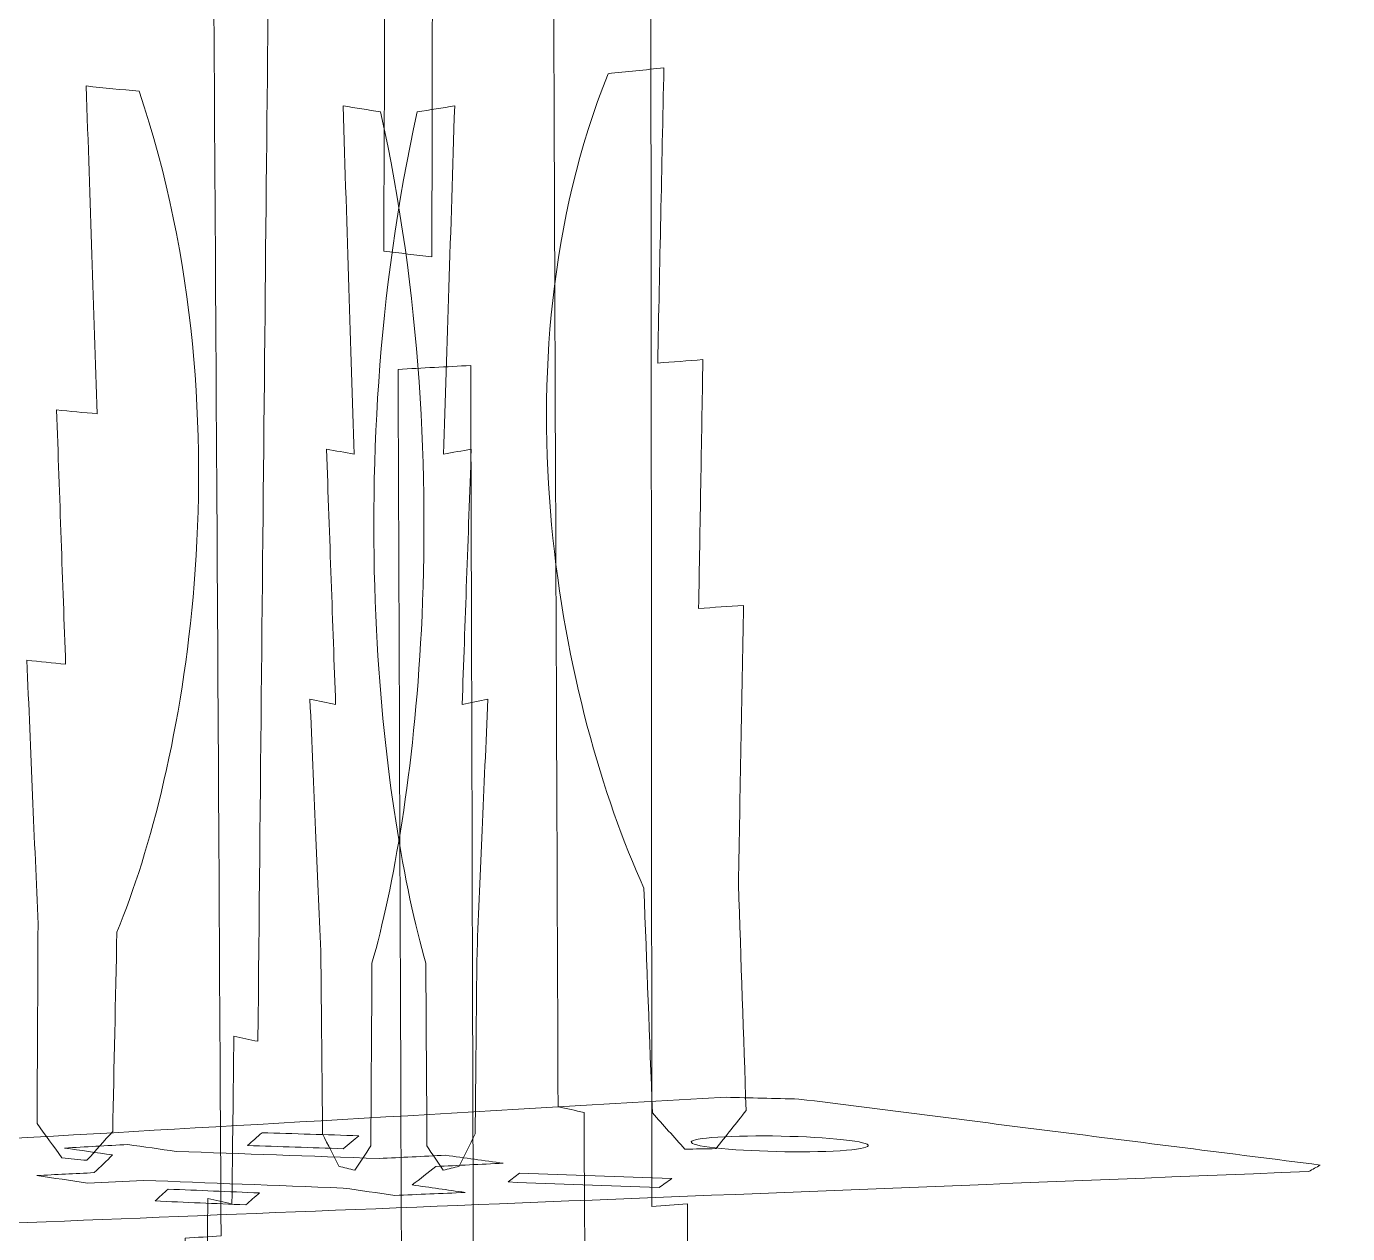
# Model space of a CAD drawing. Header units: centimetres. Extents: x -3.5 to 3.5, y -10.3 to 10.3.
# Drawn here: x -0.393 to 1.137, y 6.864 to 8.262 of the extents above; entities that cross this region are included whole.
import ezdxf

# ---------------------------------------------------------------- set-up
doc = ezdxf.new("R2010")
doc.units = ezdxf.units.CM
doc.header["$MEASUREMENT"] = 0
doc.layers.add('Livello 1', color=7, linetype='Continuous')

msp = doc.modelspace()

# ---------------------------------------------------------------- linework, layer by layer
at = {"layer": 'Livello 1', "color": 250, "lineweight": 9}
for points, knots in [([(-0.13522, 8.57561), (-0.14967, 8.57502), (-0.16389, 8.57441), (-0.17789, 8.57381), (-0.17789, 8.57381), (-0.17635, 8.28399), (-0.1746, 7.99597), (-0.17288, 7.71016), (-0.17288, 7.71016), (-0.17116, 7.42571), (-0.16967, 7.14301), (-0.16797, 6.86166), (-0.16797, 6.86166), (-0.18195, 6.86069), (-0.19594, 6.85975), (-0.20971, 6.8588), (-0.20971, 6.8588), (-0.20952, 6.79599), (-0.20911, 6.73407), (-0.20872, 6.67216), (-0.20872, 6.67216), (-0.22268, 6.67116), (-0.23664, 6.67016), (-0.25037, 6.66919), (-0.25037, 6.66919), (-0.24994, 6.60634), (-0.24952, 6.54438), (-0.24909, 6.48287), (-0.24909, 6.48287), (-0.26324, 6.48183), (-0.27717, 6.4808), (-0.2911, 6.47978), (-0.2911, 6.47978), (-0.29064, 6.41734), (-0.2902, 6.35578), (-0.28975, 6.29424), (-0.28975, 6.29424), (-0.30366, 6.29316), (-0.31756, 6.2921), (-0.33146, 6.29102), (-0.33146, 6.29102), (-0.33123, 6.25934), (-0.33098, 6.22855), (-0.33075, 6.1973), (-0.33075, 6.1973), (-0.34473, 6.18102), (-0.35829, 6.16476), (-0.37206, 6.14849), (-0.37206, 6.14849), (-0.46905, 6.14082), (-0.56628, 6.13315), (-0.66369, 6.12545), (-0.66369, 6.12545), (-0.76111, 6.11776), (-0.85897, 6.10999), (-0.95725, 6.10223), (-0.95725, 6.10223), (-0.97134, 6.08534), (-0.98522, 6.06845), (-0.99888, 6.05245), (-0.99888, 6.05245), (-0.99778, 5.97447), (-0.99667, 5.89695), (-0.99556, 5.81988), (-0.99556, 5.81988), (-0.9815, 5.80529), (-0.96721, 5.79114), (-0.95274, 5.77747), (-0.95274, 5.77747), (-0.93314, 5.77912), (-0.91355, 5.78076), (-0.89417, 5.78241), (-0.89417, 5.78241), (-0.89485, 5.83281), (-0.89553, 5.88411), (-0.896, 5.93542), (-0.896, 5.93542), (-0.86806, 5.93771), (-0.83969, 5.94002), (-0.81132, 5.94234), (-0.81132, 5.94234), (-0.81088, 5.90683), (-0.81043, 5.87088), (-0.80999, 5.83537), (-0.80999, 5.83537), (-0.79595, 5.82081), (-0.7817, 5.8067), (-0.76746, 5.79307), (-0.76746, 5.79307), (-0.63074, 5.80457), (-0.49444, 5.81603), (-0.35901, 5.82741), (-0.35901, 5.82741), (-0.22399, 5.83877), (-0.0894, 5.85006), (0.04455, 5.86135), (0.04455, 5.86135), (0.04325, 6.18932), (0.04214, 6.51997), (0.04082, 6.85237), (0.04082, 6.85237), (0.0395, 7.18745), (0.03836, 7.52473), (0.03701, 7.86469), (0.03701, 7.86469), (0.06503, 7.86618), (0.09307, 7.86767), (0.12109, 7.86915), (0.12109, 7.86915), (0.12217, 7.52962), (0.12302, 7.19273), (0.12406, 6.85808), (0.12406, 6.85808), (0.12509, 6.52608), (0.12615, 6.19585), (0.12697, 5.86828), (0.12697, 5.86828), (0.26049, 5.8795), (0.39316, 5.89068), (0.52541, 5.90179), (0.52541, 5.90179), (0.65722, 5.91286), (0.78842, 5.92391), (0.91918, 5.93491), (0.91918, 5.93491), (0.93267, 5.95048), (0.94596, 5.96648), (0.95967, 5.98293), (0.95967, 5.98293), (0.95985, 6.01751), (0.96003, 6.05253), (0.96022, 6.08711), (0.96022, 6.08711), (0.98667, 6.08928), (1.01355, 6.09147), (1.04021, 6.09365), (1.04021, 6.09365), (1.0399, 6.04381), (1.03959, 5.99397), (1.03929, 5.945), (1.03929, 5.945), (1.05781, 5.94655), (1.07613, 5.94809), (1.09444, 5.94964), (1.09444, 5.94964), (1.10775, 5.96517), (1.12128, 5.98113), (1.13501, 5.99754), (1.13501, 5.99754), (1.13555, 6.07219), (1.13609, 6.14729), (1.13664, 6.22324), (1.13664, 6.22324), (1.12307, 6.23658), (1.10972, 6.2508), (1.09658, 6.26504), (1.09658, 6.26504), (1.00364, 6.25769), (0.91048, 6.25031), (0.81733, 6.24295), (0.81733, 6.24295), (0.72377, 6.23556), (0.62974, 6.22813), (0.53575, 6.2207), (0.53575, 6.2207), (0.52208, 6.2346), (0.50842, 6.24896), (0.49496, 6.26333), (0.49496, 6.26333), (0.49497, 6.29331), (0.495, 6.32372), (0.49501, 6.35458), (0.49501, 6.35458), (0.48132, 6.35352), (0.46763, 6.35246), (0.45394, 6.35142), (0.45394, 6.35142), (0.45395, 6.4123), (0.45417, 6.47361), (0.45418, 6.53492), (0.45418, 6.53492), (0.44024, 6.53389), (0.42674, 6.53289), (0.41323, 6.53188), (0.41323, 6.53188), (0.41322, 6.59324), (0.41321, 6.65458), (0.4132, 6.71637), (0.4132, 6.71637), (0.39945, 6.71539), (0.38571, 6.71442), (0.37218, 6.71346), (0.37218, 6.71346), (0.37214, 6.77485), (0.37209, 6.83667), (0.37205, 6.8985), (0.37205, 6.8985), (0.35828, 6.89756), (0.34451, 6.89662), (0.33096, 6.89569), (0.33096, 6.89569), (0.33066, 7.17497), (0.33045, 7.45603), (0.33027, 7.7384), (0.33027, 7.7384), (0.33007, 8.02209), (0.32965, 8.30756), (0.32935, 8.59524), (0.32935, 8.59524), (0.31534, 8.59464), (0.30133, 8.59406), (0.28755, 8.59347), (0.28755, 8.59347), (0.28748, 8.64122), (0.28741, 8.68987), (0.28733, 8.73807), (0.28733, 8.73807), (0.27309, 8.7375), (0.25885, 8.73692), (0.24504, 8.73636), (0.24504, 8.73636), (0.24482, 8.84831), (0.24461, 8.96113), (0.24439, 9.0744), (0.24439, 9.0744), (0.21607, 9.15441), (0.18749, 9.23448), (0.15929, 9.31551), (0.15929, 9.31551), (0.15267, 9.3153), (0.14607, 9.31511), (0.13968, 9.31491), (0.13968, 9.31491), (0.13109, 9.60848), (0.12266, 9.90345), (0.11419, 10.20071), (0.11419, 10.20071), (0.13611, 10.30126), (0.00728, 10.29908), (0.02993, 10.19916), (0.02993, 10.19916), (0.02357, 9.9012), (0.01703, 9.60539), (0.01097, 9.31042), (0.01097, 9.31042), (0.00347, 9.31018), (-0.0038, 9.30995), (-0.01108, 9.30972), (-0.01108, 9.30972), (-0.03912, 9.22708), (-0.06735, 9.14481), (-0.09531, 9.0625), (-0.09531, 9.0625), (-0.09472, 8.94868), (-0.09412, 8.8353), (-0.09353, 8.72236), (-0.09353, 8.72236), (-0.10778, 8.72179), (-0.12202, 8.72121), (-0.13605, 8.72065), (-0.13605, 8.72065), (-0.13577, 8.67216), (-0.1355, 8.62367), (-0.13522, 8.57561)], [0, 0, 0, 0, 0.0151515, 0.0151515, 0.0151515, 0.0151515, 0.030303, 0.030303, 0.030303, 0.030303, 0.0454545, 0.0454545, 0.0454545, 0.0454545, 0.0606061, 0.0606061, 0.0606061, 0.0606061, 0.0757576, 0.0757576, 0.0757576, 0.0757576, 0.0909091, 0.0909091, 0.0909091, 0.0909091, 0.1060606, 0.1060606, 0.1060606, 0.1060606, 0.1212121, 0.1212121, 0.1212121, 0.1212121, 0.1363636, 0.1363636, 0.1363636, 0.1363636, 0.1515152, 0.1515152, 0.1515152, 0.1515152, 0.1666667, 0.1666667, 0.1666667, 0.1666667, 0.1818182, 0.1818182, 0.1818182, 0.1818182, 0.1969697, 0.1969697, 0.1969697, 0.1969697, 0.2121212, 0.2121212, 0.2121212, 0.2121212, 0.2272727, 0.2272727, 0.2272727, 0.2272727, 0.2424242, 0.2424242, 0.2424242, 0.2424242, 0.2575758, 0.2575758, 0.2575758, 0.2575758, 0.2727273, 0.2727273, 0.2727273, 0.2727273, 0.2878788, 0.2878788, 0.2878788, 0.2878788, 0.3030303, 0.3030303, 0.3030303, 0.3030303, 0.3181818, 0.3181818, 0.3181818, 0.3181818, 0.3333333, 0.3333333, 0.3333333, 0.3333333, 0.3484848, 0.3484848, 0.3484848, 0.3484848, 0.3636364, 0.3636364, 0.3636364, 0.3636364, 0.3787879, 0.3787879, 0.3787879, 0.3787879, 0.3939394, 0.3939394, 0.3939394, 0.3939394, 0.4090909, 0.4090909, 0.4090909, 0.4090909, 0.4242424, 0.4242424, 0.4242424, 0.4242424, 0.4393939, 0.4393939, 0.4393939, 0.4393939, 0.4545455, 0.4545455, 0.4545455, 0.4545455, 0.469697, 0.469697, 0.469697, 0.469697, 0.4848485, 0.4848485, 0.4848485, 0.4848485, 0.5, 0.5, 0.5, 0.5, 0.5151515, 0.5151515, 0.5151515, 0.5151515, 0.530303, 0.530303, 0.530303, 0.530303, 0.5454545, 0.5454545, 0.5454545, 0.5454545, 0.5606061, 0.5606061, 0.5606061, 0.5606061, 0.5757576, 0.5757576, 0.5757576, 0.5757576, 0.5909091, 0.5909091, 0.5909091, 0.5909091, 0.6060606, 0.6060606, 0.6060606, 0.6060606, 0.6212121, 0.6212121, 0.6212121, 0.6212121, 0.6363636, 0.6363636, 0.6363636, 0.6363636, 0.6515152, 0.6515152, 0.6515152, 0.6515152, 0.6666667, 0.6666667, 0.6666667, 0.6666667, 0.6818182, 0.6818182, 0.6818182, 0.6818182, 0.6969697, 0.6969697, 0.6969697, 0.6969697, 0.7121212, 0.7121212, 0.7121212, 0.7121212, 0.7272727, 0.7272727, 0.7272727, 0.7272727, 0.7424242, 0.7424242, 0.7424242, 0.7424242, 0.7575758, 0.7575758, 0.7575758, 0.7575758, 0.7727273, 0.7727273, 0.7727273, 0.7727273, 0.7878788, 0.7878788, 0.7878788, 0.7878788, 0.8030303, 0.8030303, 0.8030303, 0.8030303, 0.8181818, 0.8181818, 0.8181818, 0.8181818, 0.8333333, 0.8333333, 0.8333333, 0.8333333, 0.8484848, 0.8484848, 0.8484848, 0.8484848, 0.8636364, 0.8636364, 0.8636364, 0.8636364, 0.8787879, 0.8787879, 0.8787879, 0.8787879, 0.8939394, 0.8939394, 0.8939394, 0.8939394, 0.9090909, 0.9090909, 0.9090909, 0.9090909, 0.9242424, 0.9242424, 0.9242424, 0.9242424, 0.9393939, 0.9393939, 0.9393939, 0.9393939, 0.9545455, 0.9545455, 0.9545455, 0.9545455, 0.969697, 0.969697, 0.969697, 0.969697, 0.9848485, 0.9848485, 0.9848485, 0.9848485, 1, 1, 1, 1]), ([(-0.08313, 8.71365), (-0.09189, 8.71377), (-0.10056, 8.71425), (-0.10934, 8.71473), (-0.10934, 8.71473), (-0.11186, 8.45828), (-0.1145, 8.1958), (-0.11715, 7.92795), (-0.11715, 7.92795), (-0.11988, 7.65406), (-0.12257, 7.37344), (-0.12537, 7.08679), (-0.12537, 7.08679), (-0.13475, 7.08858), (-0.14404, 7.0907), (-0.15324, 7.09281), (-0.15324, 7.09281), (-0.154, 7.02823), (-0.15466, 6.9633), (-0.15543, 6.89838), (-0.15543, 6.89838), (-0.16469, 6.90069), (-0.17396, 6.90298), (-0.18332, 6.90495), (-0.18332, 6.90495), (-0.18408, 6.83956), (-0.18491, 6.77384), (-0.18567, 6.70811), (-0.18567, 6.70811), (-0.1951, 6.71062), (-0.20435, 6.71308), (-0.21369, 6.71556), (-0.21369, 6.71556), (-0.21453, 6.64937), (-0.21546, 6.58286), (-0.21629, 6.51633), (-0.21629, 6.51633), (-0.22561, 6.519), (-0.23494, 6.52166), (-0.24425, 6.52399), (-0.24425, 6.52399), (-0.24471, 6.4905), (-0.24518, 6.45667), (-0.24563, 6.42318), (-0.24563, 6.42318), (-0.25533, 6.40906), (-0.26483, 6.39528), (-0.27435, 6.38153), (-0.27435, 6.38153), (-0.31149, 6.39267), (-0.34832, 6.4034), (-0.38478, 6.41435), (-0.38478, 6.41435), (-0.39411, 6.40009), (-0.40345, 6.3862), (-0.4128, 6.37233), (-0.4128, 6.37233), (-0.41452, 6.28894), (-0.41625, 6.20556), (-0.41799, 6.12118), (-0.41799, 6.12118), (-0.40923, 6.10121), (-0.40046, 6.08153), (-0.39166, 6.06183), (-0.39166, 6.06183), (-0.37322, 6.05567), (-0.35478, 6.04949), (-0.33615, 6.04326), (-0.33615, 6.04326), (-0.33517, 6.09946), (-0.33421, 6.15599), (-0.33315, 6.21219), (-0.33315, 6.21219), (-0.31464, 6.20662), (-0.29603, 6.20069), (-0.27723, 6.19473), (-0.27723, 6.19473), (-0.27782, 6.15506), (-0.27851, 6.11537), (-0.2791, 6.07538), (-0.2791, 6.07538), (-0.26995, 6.05506), (-0.26079, 6.03504), (-0.25142, 6.01496), (-0.25142, 6.01496), (-0.15564, 5.98294), (-0.05789, 5.95024), (0.04186, 5.91689), (0.04186, 5.91689), (0.14367, 5.88285), (0.2479, 5.84798), (0.35428, 5.81244), (0.35428, 5.81244), (0.36477, 5.82686), (0.37535, 5.84166), (0.38592, 5.8565), (0.38592, 5.8565), (0.38546, 5.89969), (0.3851, 5.94252), (0.38466, 5.98535), (0.38466, 5.98535), (0.40616, 5.9785), (0.42775, 5.97162), (0.44953, 5.96506), (0.44953, 5.96506), (0.45023, 5.90307), (0.45101, 5.84143), (0.4518, 5.7798), (0.4518, 5.7798), (0.47374, 5.77247), (0.49568, 5.7651), (0.5179, 5.75769), (0.5179, 5.75769), (0.52877, 5.77227), (0.53964, 5.78727), (0.55057, 5.80261), (0.55057, 5.80261), (0.54904, 5.8965), (0.54753, 5.99039), (0.54603, 6.0832), (0.54603, 6.0832), (0.53462, 6.10491), (0.52331, 6.12691), (0.51202, 6.14852), (0.51202, 6.14852), (0.46858, 6.16161), (0.42532, 6.17424), (0.38265, 6.1871), (0.38265, 6.1871), (0.37184, 6.20797), (0.36105, 6.22915), (0.35038, 6.2503), (0.35038, 6.2503), (0.35004, 6.28628), (0.3497, 6.32193), (0.34938, 6.35791), (0.34938, 6.35791), (0.33882, 6.36094), (0.32835, 6.36393), (0.31789, 6.36693), (0.31789, 6.36693), (0.3174, 6.43763), (0.31683, 6.50796), (0.31626, 6.57831), (0.31626, 6.57831), (0.30597, 6.58105), (0.29569, 6.58381), (0.28531, 6.58621), (0.28531, 6.58621), (0.28491, 6.65564), (0.28442, 6.7247), (0.28404, 6.79377), (0.28404, 6.79377), (0.27373, 6.79631), (0.26354, 6.79882), (0.25342, 6.80133), (0.25342, 6.80133), (0.25303, 6.86914), (0.25272, 6.93694), (0.25233, 7.00439), (0.25233, 7.00439), (0.24229, 7.00667), (0.23226, 7.00896), (0.22224, 7.0109), (0.22224, 7.0109), (0.22111, 7.30911), (0.21987, 7.60035), (0.21877, 7.88462), (0.21877, 7.88462), (0.2177, 8.16227), (0.21664, 8.43401), (0.21566, 8.69947), (0.21566, 8.69947), (0.20621, 8.69998), (0.19692, 8.70048), (0.18763, 8.70099), (0.18763, 8.70099), (0.18748, 8.74475), (0.18741, 8.78781), (0.18725, 8.83122), (0.18725, 8.83122), (0.17809, 8.83159), (0.16894, 8.83195), (0.15971, 8.83197), (0.15971, 8.83197), (0.15956, 8.93168), (0.15941, 9.03103), (0.15927, 9.12969), (0.15927, 9.12969), (0.14108, 9.19889), (0.12317, 9.26781), (0.10547, 9.33679), (0.10547, 9.33679), (0.0965, 9.33662), (0.08763, 9.33645), (0.07876, 9.33629), (0.07876, 9.33629), (0.07835, 9.12297), (0.07785, 8.90518), (0.07745, 8.68433), (0.07745, 8.68433), (0.07704, 8.45935), (0.0766, 8.22889), (0.07607, 7.99499), (0.07607, 7.99499), (0.05739, 7.99711), (0.0388, 7.99921), (0.02029, 8.00165), (0.02029, 8.00165), (0.02134, 8.23409), (0.02229, 8.46315), (0.02322, 8.68707), (0.02322, 8.68707), (0.02413, 8.90657), (0.02514, 9.123), (0.02603, 9.33534), (0.02603, 9.33534), (0.01733, 9.33519), (0.00863, 9.33503), (0.00001, 9.33488), (0.00001, 9.33488), (-0.01785, 9.2664), (-0.03563, 9.19821), (-0.05352, 9.13029), (-0.05352, 9.13029), (-0.05427, 9.03405), (-0.05493, 8.93679), (-0.05569, 8.83919), (-0.05569, 8.83919), (-0.06458, 8.83954), (-0.0733, 8.83988), (-0.08202, 8.84023), (-0.08202, 8.84023), (-0.08236, 8.79815), (-0.08278, 8.75573), (-0.08313, 8.71365)], [0, 0, 0, 0, 0.0169492, 0.0169492, 0.0169492, 0.0169492, 0.0338983, 0.0338983, 0.0338983, 0.0338983, 0.0508475, 0.0508475, 0.0508475, 0.0508475, 0.0677966, 0.0677966, 0.0677966, 0.0677966, 0.0847458, 0.0847458, 0.0847458, 0.0847458, 0.1016949, 0.1016949, 0.1016949, 0.1016949, 0.1186441, 0.1186441, 0.1186441, 0.1186441, 0.1355932, 0.1355932, 0.1355932, 0.1355932, 0.1525424, 0.1525424, 0.1525424, 0.1525424, 0.1694915, 0.1694915, 0.1694915, 0.1694915, 0.1864407, 0.1864407, 0.1864407, 0.1864407, 0.2033898, 0.2033898, 0.2033898, 0.2033898, 0.220339, 0.220339, 0.220339, 0.220339, 0.2372881, 0.2372881, 0.2372881, 0.2372881, 0.2542373, 0.2542373, 0.2542373, 0.2542373, 0.2711864, 0.2711864, 0.2711864, 0.2711864, 0.2881356, 0.2881356, 0.2881356, 0.2881356, 0.3050847, 0.3050847, 0.3050847, 0.3050847, 0.3220339, 0.3220339, 0.3220339, 0.3220339, 0.3389831, 0.3389831, 0.3389831, 0.3389831, 0.3559322, 0.3559322, 0.3559322, 0.3559322, 0.3728814, 0.3728814, 0.3728814, 0.3728814, 0.3898305, 0.3898305, 0.3898305, 0.3898305, 0.4067797, 0.4067797, 0.4067797, 0.4067797, 0.4237288, 0.4237288, 0.4237288, 0.4237288, 0.440678, 0.440678, 0.440678, 0.440678, 0.4576271, 0.4576271, 0.4576271, 0.4576271, 0.4745763, 0.4745763, 0.4745763, 0.4745763, 0.4915254, 0.4915254, 0.4915254, 0.4915254, 0.5084746, 0.5084746, 0.5084746, 0.5084746, 0.5254237, 0.5254237, 0.5254237, 0.5254237, 0.5423729, 0.5423729, 0.5423729, 0.5423729, 0.559322, 0.559322, 0.559322, 0.559322, 0.5762712, 0.5762712, 0.5762712, 0.5762712, 0.5932203, 0.5932203, 0.5932203, 0.5932203, 0.6101695, 0.6101695, 0.6101695, 0.6101695, 0.6271186, 0.6271186, 0.6271186, 0.6271186, 0.6440678, 0.6440678, 0.6440678, 0.6440678, 0.6610169, 0.6610169, 0.6610169, 0.6610169, 0.6779661, 0.6779661, 0.6779661, 0.6779661, 0.6949153, 0.6949153, 0.6949153, 0.6949153, 0.7118644, 0.7118644, 0.7118644, 0.7118644, 0.7288136, 0.7288136, 0.7288136, 0.7288136, 0.7457627, 0.7457627, 0.7457627, 0.7457627, 0.7627119, 0.7627119, 0.7627119, 0.7627119, 0.779661, 0.779661, 0.779661, 0.779661, 0.7966102, 0.7966102, 0.7966102, 0.7966102, 0.8135593, 0.8135593, 0.8135593, 0.8135593, 0.8305085, 0.8305085, 0.8305085, 0.8305085, 0.8474576, 0.8474576, 0.8474576, 0.8474576, 0.8644068, 0.8644068, 0.8644068, 0.8644068, 0.8813559, 0.8813559, 0.8813559, 0.8813559, 0.8983051, 0.8983051, 0.8983051, 0.8983051, 0.9152542, 0.9152542, 0.9152542, 0.9152542, 0.9322034, 0.9322034, 0.9322034, 0.9322034, 0.9491525, 0.9491525, 0.9491525, 0.9491525, 0.9661017, 0.9661017, 0.9661017, 0.9661017, 0.9830508, 0.9830508, 0.9830508, 0.9830508, 1, 1, 1, 1]), ([(0.32163, 7.26416), (0.27397, 7.36905), (0.23022, 7.51946), (0.21476, 7.68464), (0.21476, 7.68464), (0.19913, 7.85173), (0.21222, 8.0364), (0.28013, 8.20699), (0.28013, 8.20699), (0.30165, 8.2092), (0.3232, 8.21142), (0.34486, 8.21376), (0.34486, 8.21376), (0.34361, 8.15603), (0.34239, 8.09842), (0.34121, 8.04143), (0.34121, 8.04143), (0.34002, 7.98471), (0.33883, 7.9281), (0.33765, 7.872), (0.33765, 7.872), (0.35505, 7.87328), (0.37251, 7.87457), (0.38997, 7.87599), (0.38997, 7.87599), (0.38832, 7.77912), (0.38666, 7.68326), (0.3851, 7.58801), (0.3851, 7.58801), (0.40239, 7.58901), (0.41971, 7.59014), (0.43709, 7.59128), (0.43709, 7.59128), (0.43608, 7.53685), (0.43507, 7.48279), (0.43406, 7.42887), (0.43406, 7.42887), (0.43307, 7.37519), (0.4321, 7.3219), (0.43114, 7.26873), (0.43114, 7.26873), (0.43412, 7.1808), (0.43709, 7.09334), (0.44006, 7.00659), (0.44006, 7.00659), (0.42838, 6.99193), (0.41679, 6.97718), (0.40521, 6.96257), (0.40521, 6.96257), (0.3932, 6.96233), (0.38113, 6.96208), (0.36917, 6.96197), (0.36917, 6.96197), (0.35659, 6.9759), (0.34406, 6.98981), (0.33155, 7.00397), (0.33155, 7.00397), (0.32824, 7.09003), (0.32495, 7.17681), (0.32163, 7.26416)], [0, 0, 0, 0, 0.0666667, 0.0666667, 0.0666667, 0.0666667, 0.1333333, 0.1333333, 0.1333333, 0.1333333, 0.2, 0.2, 0.2, 0.2, 0.2666667, 0.2666667, 0.2666667, 0.2666667, 0.3333333, 0.3333333, 0.3333333, 0.3333333, 0.4, 0.4, 0.4, 0.4, 0.4666667, 0.4666667, 0.4666667, 0.4666667, 0.5333333, 0.5333333, 0.5333333, 0.5333333, 0.6, 0.6, 0.6, 0.6, 0.6666667, 0.6666667, 0.6666667, 0.6666667, 0.7333333, 0.7333333, 0.7333333, 0.7333333, 0.8, 0.8, 0.8, 0.8, 0.8666667, 0.8666667, 0.8666667, 0.8666667, 0.9333333, 0.9333333, 0.9333333, 0.9333333, 1, 1, 1, 1]), ([(-0.28868, 7.21313), (-0.2494, 7.30841), (-0.21239, 7.45139), (-0.19916, 7.6164), (-0.19916, 7.6164), (-0.18518, 7.79086), (-0.19759, 7.99272), (-0.26287, 8.18664), (-0.26287, 8.18664), (-0.28334, 8.18863), (-0.30378, 8.19051), (-0.32419, 8.19275), (-0.32419, 8.19275), (-0.32197, 8.12628), (-0.31979, 8.06094), (-0.31767, 7.99735), (-0.31767, 7.99735), (-0.31558, 7.93476), (-0.31352, 7.87339), (-0.3115, 7.81326), (-0.3115, 7.81326), (-0.32718, 7.81474), (-0.34288, 7.81621), (-0.35856, 7.8178), (-0.35856, 7.8178), (-0.35498, 7.71644), (-0.35147, 7.61832), (-0.34807, 7.52331), (-0.34807, 7.52331), (-0.36303, 7.52473), (-0.37799, 7.52641), (-0.39294, 7.52794), (-0.39294, 7.52794), (-0.3907, 7.47477), (-0.38849, 7.42257), (-0.38631, 7.37126), (-0.38631, 7.37126), (-0.38417, 7.32069), (-0.38206, 7.27134), (-0.37998, 7.22251), (-0.37998, 7.22251), (-0.3804, 7.14331), (-0.38077, 7.06648), (-0.38111, 6.99165), (-0.38111, 6.99165), (-0.37149, 6.97826), (-0.36188, 6.96512), (-0.35233, 6.95198), (-0.35233, 6.95198), (-0.34265, 6.95087), (-0.33301, 6.94988), (-0.32331, 6.94901), (-0.32331, 6.94901), (-0.31346, 6.96008), (-0.30353, 6.97128), (-0.29352, 6.98248), (-0.29352, 6.98248), (-0.29198, 7.05732), (-0.29035, 7.13416), (-0.28868, 7.21313)], [0, 0, 0, 0, 0.0666667, 0.0666667, 0.0666667, 0.0666667, 0.1333333, 0.1333333, 0.1333333, 0.1333333, 0.2, 0.2, 0.2, 0.2, 0.2666667, 0.2666667, 0.2666667, 0.2666667, 0.3333333, 0.3333333, 0.3333333, 0.3333333, 0.4, 0.4, 0.4, 0.4, 0.4666667, 0.4666667, 0.4666667, 0.4666667, 0.5333333, 0.5333333, 0.5333333, 0.5333333, 0.6, 0.6, 0.6, 0.6, 0.6666667, 0.6666667, 0.6666667, 0.6666667, 0.7333333, 0.7333333, 0.7333333, 0.7333333, 0.8, 0.8, 0.8, 0.8, 0.8666667, 0.8666667, 0.8666667, 0.8666667, 0.9333333, 0.9333333, 0.9333333, 0.9333333, 1, 1, 1, 1]), ([(0.00673, 7.17709), (0.0318, 7.26481), (0.05564, 7.40056), (0.06391, 7.56304), (0.06391, 7.56304), (0.07292, 7.74016), (0.06362, 7.9523), (0.01658, 8.16288), (0.01658, 8.16288), (0.00212, 8.16506), (-0.01233, 8.16735), (-0.02672, 8.16977), (-0.02672, 8.16977), (-0.02442, 8.09738), (-0.02218, 8.02684), (-0.02001, 7.9589), (-0.02001, 7.9589), (-0.01791, 7.89305), (-0.01587, 7.82869), (-0.01386, 7.76653), (-0.01386, 7.76653), (-0.02457, 7.76844), (-0.03525, 7.77035), (-0.04592, 7.77238), (-0.04592, 7.77238), (-0.04224, 7.66902), (-0.03871, 7.57058), (-0.03533, 7.47671), (-0.03533, 7.47671), (-0.04527, 7.47876), (-0.05518, 7.48094), (-0.06508, 7.48298), (-0.06508, 7.48298), (-0.06286, 7.43114), (-0.06071, 7.38063), (-0.0586, 7.33138), (-0.0586, 7.33138), (-0.05655, 7.28335), (-0.05453, 7.23667), (-0.05257, 7.19096), (-0.05257, 7.19096), (-0.05182, 7.11753), (-0.05111, 7.0472), (-0.05043, 6.9796), (-0.05043, 6.9796), (-0.04417, 6.96693), (-0.03791, 6.95446), (-0.03172, 6.94211), (-0.03172, 6.94211), (-0.02557, 6.94051), (-0.01943, 6.93905), (-0.01328, 6.93757), (-0.01328, 6.93757), (-0.00708, 6.94689), (-0.00086, 6.95623), (0.00544, 6.9657), (0.00544, 6.9657), (0.00584, 7.03332), (0.00626, 7.10383), (0.00673, 7.17709)], [0, 0, 0, 0, 0.0666667, 0.0666667, 0.0666667, 0.0666667, 0.1333333, 0.1333333, 0.1333333, 0.1333333, 0.2, 0.2, 0.2, 0.2, 0.2666667, 0.2666667, 0.2666667, 0.2666667, 0.3333333, 0.3333333, 0.3333333, 0.3333333, 0.4, 0.4, 0.4, 0.4, 0.4666667, 0.4666667, 0.4666667, 0.4666667, 0.5333333, 0.5333333, 0.5333333, 0.5333333, 0.6, 0.6, 0.6, 0.6, 0.6666667, 0.6666667, 0.6666667, 0.6666667, 0.7333333, 0.7333333, 0.7333333, 0.7333333, 0.8, 0.8, 0.8, 0.8, 0.8666667, 0.8666667, 0.8666667, 0.8666667, 0.9333333, 0.9333333, 0.9333333, 0.9333333, 1, 1, 1, 1]), ([(0.0691, 7.17709), (0.04403, 7.26481), (0.02019, 7.40056), (0.01192, 7.56304), (0.01192, 7.56304), (0.00291, 7.74016), (0.01221, 7.9523), (0.05925, 8.16288), (0.05925, 8.16288), (0.07371, 8.16506), (0.08816, 8.16735), (0.10254, 8.16977), (0.10254, 8.16977), (0.10025, 8.09738), (0.098, 8.02684), (0.09584, 7.9589), (0.09584, 7.9589), (0.09374, 7.89305), (0.0917, 7.82869), (0.08969, 7.76653), (0.08969, 7.76653), (0.1004, 7.76844), (0.11108, 7.77035), (0.12175, 7.77238), (0.12175, 7.77238), (0.11807, 7.66902), (0.11453, 7.57058), (0.11116, 7.47671), (0.11116, 7.47671), (0.1211, 7.47876), (0.13101, 7.48094), (0.14091, 7.48298), (0.14091, 7.48298), (0.13869, 7.43114), (0.13654, 7.38063), (0.13443, 7.33138), (0.13443, 7.33138), (0.13238, 7.28335), (0.13035, 7.23667), (0.1284, 7.19096), (0.1284, 7.19096), (0.12765, 7.11753), (0.12694, 7.0472), (0.12626, 6.9796), (0.12626, 6.9796), (0.11999, 6.96693), (0.11374, 6.95446), (0.10755, 6.94211), (0.10755, 6.94211), (0.1014, 6.94051), (0.09526, 6.93905), (0.08911, 6.93757), (0.08911, 6.93757), (0.08291, 6.94689), (0.07669, 6.95623), (0.07039, 6.9657), (0.07039, 6.9657), (0.06999, 7.03332), (0.06957, 7.10383), (0.0691, 7.17709)], [0, 0, 0, 0, 0.0666667, 0.0666667, 0.0666667, 0.0666667, 0.1333333, 0.1333333, 0.1333333, 0.1333333, 0.2, 0.2, 0.2, 0.2, 0.2666667, 0.2666667, 0.2666667, 0.2666667, 0.3333333, 0.3333333, 0.3333333, 0.3333333, 0.4, 0.4, 0.4, 0.4, 0.4666667, 0.4666667, 0.4666667, 0.4666667, 0.5333333, 0.5333333, 0.5333333, 0.5333333, 0.6, 0.6, 0.6, 0.6, 0.6666667, 0.6666667, 0.6666667, 0.6666667, 0.7333333, 0.7333333, 0.7333333, 0.7333333, 0.8, 0.8, 0.8, 0.8, 0.8666667, 0.8666667, 0.8666667, 0.8666667, 0.9333333, 0.9333333, 0.9333333, 0.9333333, 1, 1, 1, 1]), ([(-1.00465, 6.93985), (-0.81432, 6.95084), (-0.60842, 6.96276), (-0.38488, 6.97567), (-0.38488, 6.97567), (-0.14144, 6.98973), (0.12477, 7.00513), (0.41684, 7.02201), (0.41684, 7.02201), (0.44477, 7.02133), (0.47282, 7.02065), (0.50124, 7.01997), (0.50124, 7.01997), (0.59739, 7.0078), (0.69524, 6.99541), (0.79487, 6.9828), (0.79487, 6.9828), (0.8964, 6.96996), (0.99979, 6.95687), (1.10508, 6.94354), (1.10508, 6.94354), (1.10061, 6.94101), (1.09617, 6.93851), (1.09164, 6.93603), (1.09164, 6.93603), (0.74847, 6.92236), (0.43746, 6.90998), (0.15444, 6.89873), (0.15444, 6.89873), (-0.10407, 6.88845), (-0.34103, 6.879), (-0.55956, 6.87029), (-0.55956, 6.87029), (-0.57978, 6.87138), (-0.59993, 6.87244), (-0.62001, 6.87351), (-0.62001, 6.87351), (-0.6868, 6.884), (-0.75274, 6.89433), (-0.81766, 6.90452), (-0.81766, 6.90452), (-0.88172, 6.91456), (-0.94498, 6.92448), (-1.00734, 6.93427), (-1.00734, 6.93427), (-1.00637, 6.93612), (-1.00549, 6.93799), (-1.00465, 6.93985)], [0, 0, 0, 0, 0.0833333, 0.0833333, 0.0833333, 0.0833333, 0.1666667, 0.1666667, 0.1666667, 0.1666667, 0.25, 0.25, 0.25, 0.25, 0.3333333, 0.3333333, 0.3333333, 0.3333333, 0.4166667, 0.4166667, 0.4166667, 0.4166667, 0.5, 0.5, 0.5, 0.5, 0.5833333, 0.5833333, 0.5833333, 0.5833333, 0.6666667, 0.6666667, 0.6666667, 0.6666667, 0.75, 0.75, 0.75, 0.75, 0.8333333, 0.8333333, 0.8333333, 0.8333333, 0.9166667, 0.9166667, 0.9166667, 0.9166667, 1, 1, 1, 1]), ([(-0.00837, 6.97747), (-0.0145, 6.97243), (-0.02029, 6.96744), (-0.02645, 6.96248), (-0.02645, 6.96248), (-0.0638, 6.96371), (-0.10079, 6.96493), (-0.13737, 6.96616), (-0.13737, 6.96616), (-0.13179, 6.97106), (-0.12621, 6.97599), (-0.12059, 6.98098), (-0.12059, 6.98098), (-0.08378, 6.9798), (-0.04628, 6.97865), (-0.00837, 6.97747)], [0, 0, 0, 0, 0.25, 0.25, 0.25, 0.25, 0.5, 0.5, 0.5, 0.5, 0.75, 0.75, 0.75, 0.75, 1, 1, 1, 1]), ([(0.41503, 6.97633), (0.45891, 6.97854), (0.52426, 6.9767), (0.55968, 6.97208), (0.55968, 6.97208), (0.5951, 6.96746), (0.58627, 6.96185), (0.54099, 6.95973), (0.54099, 6.95973), (0.4957, 6.95761), (0.43167, 6.95967), (0.39766, 6.9642), (0.39766, 6.9642), (0.36366, 6.96873), (0.37116, 6.97412), (0.41503, 6.97633)], [0, 0, 0, 0, 0.25, 0.25, 0.25, 0.25, 0.5, 0.5, 0.5, 0.5, 0.75, 0.75, 0.75, 0.75, 1, 1, 1, 1]), ([(0.0333, 6.90838), (0.01338, 6.91125), (-0.00661, 6.91411), (-0.02658, 6.91696), (-0.02658, 6.91696), (-0.10538, 6.91997), (-0.1826, 6.92289), (-0.25781, 6.92577), (-0.25781, 6.92577), (-0.27965, 6.92474), (-0.30138, 6.92373), (-0.32279, 6.92274), (-0.32279, 6.92274), (-0.34247, 6.92564), (-0.36193, 6.92851), (-0.38146, 6.93137), (-0.38146, 6.93137), (-0.3595, 6.93249), (-0.3374, 6.93361), (-0.31486, 6.93475), (-0.31486, 6.93475), (-0.30783, 6.94154), (-0.30073, 6.94837), (-0.29366, 6.95525), (-0.29366, 6.95525), (-0.31216, 6.95792), (-0.33074, 6.96057), (-0.34931, 6.96322), (-0.34931, 6.96322), (-0.32516, 6.96455), (-0.30072, 6.9659), (-0.27612, 6.96726), (-0.27612, 6.96726), (-0.25737, 6.96461), (-0.23856, 6.96194), (-0.21988, 6.95929), (-0.21988, 6.95929), (-0.14346, 6.95661), (-0.065, 6.95386), (0.01502, 6.95107), (0.01502, 6.95107), (0.04027, 6.95233), (0.06599, 6.9536), (0.09188, 6.95489), (0.09188, 6.95489), (0.11416, 6.95182), (0.13637, 6.94874), (0.15885, 6.94565), (0.15885, 6.94565), (0.13246, 6.94438), (0.1064, 6.94311), (0.0806, 6.94187), (0.0806, 6.94187), (0.07139, 6.93469), (0.06238, 6.92757), (0.05343, 6.9205), (0.05343, 6.9205), (0.07383, 6.91763), (0.09427, 6.91473), (0.11464, 6.91182), (0.11464, 6.91182), (0.08725, 6.91065), (0.06002, 6.90951), (0.0333, 6.90838)], [0, 0, 0, 0, 0.0625, 0.0625, 0.0625, 0.0625, 0.125, 0.125, 0.125, 0.125, 0.1875, 0.1875, 0.1875, 0.1875, 0.25, 0.25, 0.25, 0.25, 0.3125, 0.3125, 0.3125, 0.3125, 0.375, 0.375, 0.375, 0.375, 0.4375, 0.4375, 0.4375, 0.4375, 0.5, 0.5, 0.5, 0.5, 0.5625, 0.5625, 0.5625, 0.5625, 0.625, 0.625, 0.625, 0.625, 0.6875, 0.6875, 0.6875, 0.6875, 0.75, 0.75, 0.75, 0.75, 0.8125, 0.8125, 0.8125, 0.8125, 0.875, 0.875, 0.875, 0.875, 0.9375, 0.9375, 0.9375, 0.9375, 1, 1, 1, 1]), ([(0.354, 6.92778), (0.29419, 6.92992), (0.23556, 6.93205), (0.17767, 6.93412), (0.17767, 6.93412), (0.17308, 6.93071), (0.16868, 6.9273), (0.16432, 6.92391), (0.16432, 6.92391), (0.22164, 6.92175), (0.28003, 6.91957), (0.33926, 6.91735), (0.33926, 6.91735), (0.34403, 6.9208), (0.34884, 6.92428), (0.354, 6.92778)], [0, 0, 0, 0, 0.25, 0.25, 0.25, 0.25, 0.5, 0.5, 0.5, 0.5, 0.75, 0.75, 0.75, 0.75, 1, 1, 1, 1]), ([(-0.24449, 6.90192), (-0.23949, 6.90646), (-0.23447, 6.91103), (-0.22936, 6.9156), (-0.22936, 6.9156), (-0.19443, 6.91418), (-0.15926, 6.91274), (-0.12351, 6.91127), (-0.12351, 6.91127), (-0.1289, 6.90664), (-0.13436, 6.90202), (-0.13948, 6.89742), (-0.13948, 6.89742), (-0.17493, 6.89894), (-0.20999, 6.90043), (-0.24449, 6.90192)], [0, 0, 0, 0, 0.25, 0.25, 0.25, 0.25, 0.5, 0.5, 0.5, 0.5, 0.75, 0.75, 0.75, 0.75, 1, 1, 1, 1])]:
    msp.add_open_spline(points, degree=3, knots=knots, dxfattribs=at)

doc.saveas('drawing.dxf')
